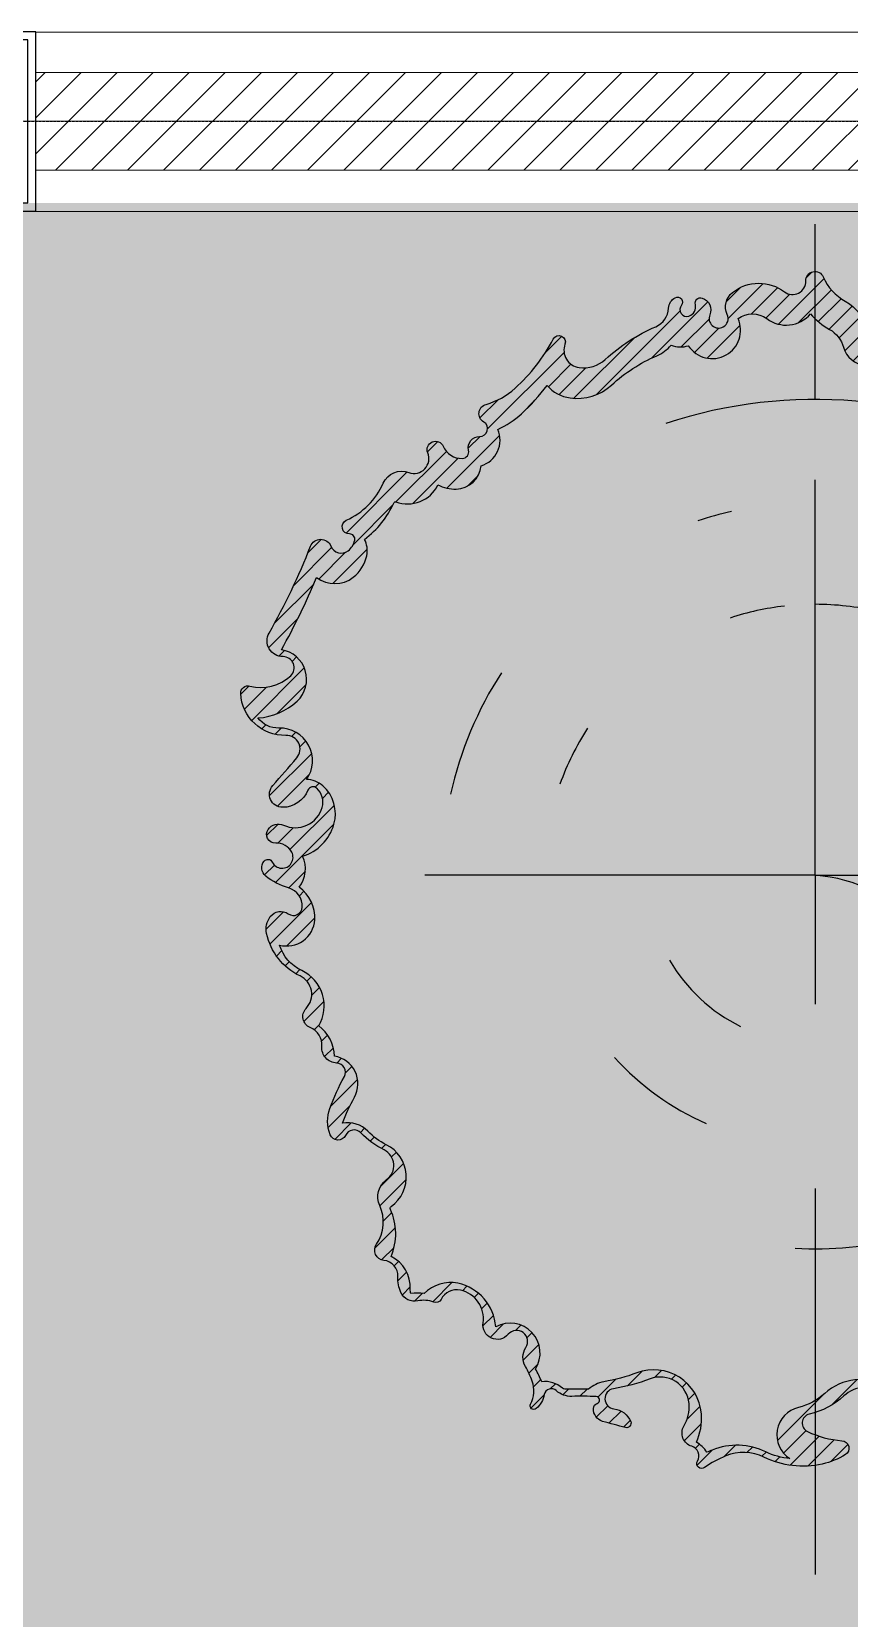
# Model space of a CAD drawing. Header units: millimetres. Extents: x 0 to 71617, y -15450 to 30894.
# Drawn here: x 68612 to 69614, y 27310 to 29257 of the extents above; entities that cross this region are included whole.
import ezdxf

# ---------------------------------------------------------------- set-up
doc = ezdxf.new("R2010")
doc.units = ezdxf.units.MM
doc.linetypes.add('HIDDEN', pattern=[0.375, 0.25, -0.125])
doc.layers.add('COL', color=5, linetype='Continuous')
doc.layers.add('dwgmodels.com', color=250, linetype='Continuous')
for name, color, linetype, lineweight in [('Hatch', 8, 'Continuous', 5), ('LINE-DETAIL-SAKURA', 2, 'Continuous', 30), ('tree', 251, 'Continuous', 0), ('Wall Brick', 5, 'Continuous', 15)]:
    doc.layers.add(name, color=color, linetype=linetype, lineweight=lineweight)

# ---------------------------------------------------------------- blocks, each defined once
blk = doc.blocks.new('2D WALL G.F')
at = {"layer": 'Hatch', "color": 3, "linetype": 'HIDDEN', "elevation": 7.927912536312375}
blk.add_lwpolyline([(49999.99882652983, -10500), (39999.99882652995, -10500), (39999.99882652995, 5500), (49999.99882652983, 5500)], close=True, dxfattribs=at)
blk = doc.blocks.new('trees top 012')
at = {"layer": 'dwgmodels.com'}
h = blk.add_hatch(dxfattribs=at)
h.set_pattern_fill('ANSI31', color=0, scale=0.02, style=0)
h.set_pattern_definition([(45, (-86.29327647490095, -58.07616994907147), (-0.04490128060534576, 0.04490128060534577), [])])
edge = h.paths.add_edge_path(flags=16)
edge.add_arc((-0.2058768048203348, 2.711881212163014), 0.279387601484564, 180.0598536558406, 239.5319078020225)
edge.add_arc((-0.2180901789200931, 2.691120588253305), 0.2553008829031422, 239.5319078020154, 312.5762618412466)
edge.add_arc((0.1469049574740211, 2.293861150253626), 0.2841771154166837, 103.35943208129589, 132.5762618412467, ccw=False)
edge.add_arc((0.04985340899266077, 2.702524196907795), 0.1358520368612248, 283.3594320812985, 417.7624293085739)
edge.add_arc((0.09093495430241205, 2.479027824378754), 0.3398583124529136, 64.15659649912828, 84.70114526881599, ccw=False)
edge.add_arc((0.3781793466533827, 3.072074467052758), 0.3190905940064416, 244.1565965005169, 291.8869369452579)
edge.add_arc((0.2776831302271034, 3.322231447342823), 0.5886791774142698, 291.8869369452748, 294.6288763587881)
edge.add_arc((0.64198526099986, 2.860770989410454), 0.139935192316655, 211.763717597178, 240.9926625228912)
edge.add_arc((0.8257613808942494, 2.623030973050248), 0.2768160805126054, 155.3714477407938, 184.5784564515696)
edge.add_arc((0.7800052023602007, 2.619366833780887), 0.2309134249181306, 184.5784564519811, 290.5756712230556)
edge.add_arc((1.162734300776364, 1.59981829612844), 0.8581048409542483, 99.51854225026102, 110.575671223053, ccw=False)
edge.add_arc((0.9975961897872452, 2.584686658708769), 0.1405123466170019, 279.518542250269, 313.3855787780923)
edge.add_arc((1.162132499660515, 4.178493885973459), 1.697287667444727, 267.7032928194046, 271.5897462892484)
edge.add_arc((1.209659175883175, 2.466032501196004), 0.0158331045111487, 47.785043254450215, 91.58974628918719, ccw=False)
edge.add_arc((1.305279884821317, 2.571432145518777), 0.1264778402583939, 227.7850432544419, 277.0543552803325)
edge.add_arc((1.788696145847112, 2.63755227126461), 0.50560950993256, 202.2735341231111, 210.0032857384223)
edge.add_arc((1.473209011246226, 2.307713780334232), 0.1445839276639009, 147.8171942949798, 298.6973372449986)
edge.add_arc((1.773720554727149, 2.197358227247541), 0.2316709463641202, 184.0764526603539, 257.9463790683362)
edge.add_arc((1.762127408708764, 2.143066652568962), 0.1761553979503435, 257.9463790684885, 315.7055166110757)
edge.add_arc((1.921205499787533, 2.240155428621463), 0.2225652950165475, 261.4750468844877, 278.2838317346481)
edge.add_arc((1.88155474842597, 2.002550681818214), 0.07378884374355843, -2.743225691089492, 13.608568481029579, ccw=False)
edge.add_arc((2.121626907087546, 1.991047639179868), 0.1665587407135545, 177.256774325643, 243.8669613674349)
edge.add_arc((2.307138080341517, 1.730830717831431), 0.2815429493109561, 156.8501865564639, 204.6365274785288)
edge.add_arc((2.041202056408878, 1.608870561171571), 0.01102541643899687, -54.25140936857753, 24.636527479163988, ccw=False)
edge.add_arc((2.150034963985178, 1.457684272820629), 0.1752590315346481, 125.7485906314592, 243.2875582122439)
edge.add_arc((1.922108884032212, 1.004748757362108), 0.3317921286912233, 44.24882534270989, 63.28755821224371, ccw=False)
edge.add_arc((2.258087373182263, 1.332031086519599), 0.1372444030952734, 224.2488253427027, 280.4316380522941)
edge.add_arc((1.335288394294253, 1.560844048326786), 1.015076627564102, 331.2131641027734, 338.9989110777855, ccw=False)
edge.add_arc((2.343451127126713, 1.006903496371507), 0.1352460362884076, 151.2131641027725, 260.7170542265009)
edge.add_arc((2.504971435495193, 0.8762783673364396), 0.1833590022498504, 180.8905046847824, 234.0813886745693)
edge.add_arc((2.560954880916938, 0.6313352383945485), 0.1898699299109732, 149.4708006119004, 244.6255703287335)
edge.add_arc((2.392797615636582, 0.2767885836457893), 0.2025331743837131, 17.194344734127412, 64.62557032860451, ccw=False)
edge.add_arc((2.550524843615506, 0.2074948826897014), 0.134022531661617, 74.52738082771126, 176.8451424205098)
edge.add_arc((2.598949928733717, 0.2048257710347059), 0.1825211195352094, 176.8451424202145, 233.9154064297628)
edge.add_arc((2.605343510860834, -0.03069930879448179), 0.143943359622319, 142.3021665266092, 205.3471006369713)
edge.add_arc((2.542219440573433, -0.3092146301430319), 0.2269944880989463, 107.1571733420803, 164.0367833431973)
edge.add_arc((2.499215164630769, -0.2969132253256817), 0.1822653889594306, 164.0367833431792, 228.0440454232191)
edge.add_arc((2.456299825690834, -0.3446492840807878), 0.1180745981728981, 228.0440454232169, 269.99998930149)
edge.add_arc((2.584986161992873, -0.5536798856404701), 0.1575854478603129, 144.7471860984789, 271.6166010793826)
edge.add_arc((2.592858768856573, -0.8326277659990495), 0.1214735027135328, 36.44608196056089, 91.61660107947802, ccw=False)
edge.add_arc((2.707686594774103, -1.061714602956066), 0.3017357712817214, 93.25120260619296, 133.065255870094)
edge.add_arc((2.600318454377913, -0.9468389573061842), 0.1444960449540117, 133.0652558698139, 260.831103029643)
edge.add_arc((5.446420887727939, -2.697724283881534), 3.289120303451513, 150.7280061886465, 157.4906213822153)
edge.add_arc((2.319944291098778, -1.554200471874218), 0.1452944651897671, 52.75699716324416, 128.0527054152432)
edge.add_arc((2.340956472547489, -1.581043903558729), 0.1793837830743345, 128.0527054165332, 168.0332025730032)
edge.add_arc((2.279119370259252, -1.56793747034903), 0.1161729785320155, 168.0332025729985, 208.2311179012263)
edge.add_arc((2.443991530216366, -1.984674023671424), 0.4497742738838242, 126.450887941018, 155.8328140907342)
edge.add_arc((2.027683247568007, -1.797864171160555), 0.006526621575256952, 249.5380395704639, 335.8328140908162, ccw=False)
edge.add_arc((1.968382709836845, -1.956792246878628), 0.1631044104520708, 69.538039570426, 154.0317330426448)
edge.add_arc((1.738057010250245, -2.054854434245556), 0.1890177717863929, 63.72010999997379, 91.21857285710678)
edge.add_arc((1.736668920834404, -1.989598038004694), 0.1237466139709269, 91.21857285745399, 174.5116145428063)
edge.add_arc((1.650905226589899, -2.10102387325896), 0.128815038485691, 106.8854978033944, 204.0962191714085)
edge.add_arc((1.713436923246647, -2.552213382701503), 0.4374064576985298, 114.3176646790103, 132.3149684273258)
edge.add_arc((2.067152028676659, -2.940737252084347), 0.9628255027374214, 132.314968427068, 143.3952420308032)
edge.add_arc((1.159543418808667, -2.480733281723396), 0.1765307081922969, 40.27552343464786, 81.97667575987727)
edge.add_arc((1.149861857463307, -2.549418278834054), 0.245894686294586, 81.97667576007058, 132.5264690475869)
edge.add_arc((0.4541444462563504, -1.7908797759004), 0.7833785411282072, 293.3952922779356, 312.52646904758905, ccw=False)
edge.add_arc((0.8422197315593536, -2.687871048126759), 0.1939626324203485, 113.3952922779389, 138.9767829661054)
edge.add_arc((0.6511601768108193, -2.676963581229614), 0.1246996079574289, 68.98162612421399, 107.7203985244973)
edge.add_arc((0.655079772945399, -2.689230219390815), 0.137577249264597, 107.7203985228672, 107.8206864210872)
edge.add_arc((0.4979741321075863, -2.633207369950242), 0.1372711632367375, 33.09464348892188, 119.2593203864716)
edge.add_arc((0.4979741321057531, -2.633207369949773), 0.1372711632354245, 119.2593203858998, 203.9003824390446)
edge.add_arc((0.3032524455095853, -2.598024044400354), 0.1141750801748346, 232.89839691761068, 307.3205556899733, ccw=False)
edge.add_arc((0.1408550792645258, -2.812739365999612), 0.155037798218452, 52.89839691917128, 139.5517274521154)
edge.add_arc((-0.2365113940185353, -2.934359503133017), 0.3415465635239899, 40.58518972247466, 60.58917719883289)
edge.add_arc((0.001557697612696529, -2.51204147470925), 0.1432517548743489, 195.8235223199354, 240.5891771989618, ccw=False)
edge.add_arc((-0.2548510373108712, -2.584711541949275), 0.1232559898869926, 15.82352231994, 150.9232919804893)
edge.add_arc((-0.2220383361163982, -2.602957389631776), 0.1608004211295863, 150.9232919804905, 166.4808112023746)
edge.add_arc((-0.410011400971797, -2.768023685392485), 0.2051099880606141, 81.12954372009061, 81.16487630246398)
edge.add_arc((-0.4216933618538263, -2.843179749286513), 0.2811685322886783, 81.1648750217046, 121.4689138177093)
edge.add_arc((-0.5871326912715631, -2.572878223072394), 0.0357432642602598, 267.63168780203716, 301.46891381772053, ccw=False)
edge.add_arc((-0.5849573773146659, -2.520281560519358), 0.08838489134880022, 201.9189178969903, 267.6316878020437, ccw=False)
edge.add_arc((-0.9785045273565487, -2.678637460504731), 0.3358272611954989, 21.91891789699039, 45.66459959050102)
edge.add_arc((-0.4859810988321556, -2.1745534138566), 0.3689280535986376, 218.6932037114517, 225.6645995904974, ccw=False)
edge.add_arc((-0.7189754195697589, -2.361171691667508), 0.07041049111849508, 178.3211556266668, 218.693203711472, ccw=False)
edge.add_arc((-1.020221268055778, -2.35234225098533), 0.2309647239421034, 358.3211556266501, 388.9812455686503)
edge.add_arc((-0.9080774836613585, -2.290227913904715), 0.1027679250379719, 28.98124556870578, 206.0652531262733)
edge.add_arc((-1.000680306212914, -2.335523952573645), 0.0003194838130303426, -23.398751291832014, 26.065253124650326, ccw=False)
edge.add_arc((-0.6918717884560834, -2.469149340828331), 0.3361600029694264, 156.6012487082525, 158.0683699902338)
edge.add_arc((-1.089592870128968, -2.531784283518725), 0.2068638140393481, 65.46837611148378, 73.33335395621567)
edge.add_arc((-1.406341443756816, -2.268232078983118), 0.3817182679559003, 350.1380380508285, 358.9421418759105)
edge.add_arc((-1.142339154016597, -2.273106935523835), 0.1176709744375403, 358.9421418785198, 476.8377356327164)
edge.add_arc((-1.334049290518507, -2.242070699049464), 0.1570863899039913, 28.08787956469945, 53.75683194282725)
edge.add_arc((-1.373875964977827, -2.053349709479747), 0.1464798881531024, 334.9467446084162, 454.622028762366)
edge.add_arc((-1.389597281101558, -1.858887423665394), 0.04861685806478162, 209.731309232156, 274.6220287620229, ccw=False)
edge.add_arc((-1.587764128049841, -1.972063361394255), 0.1795911437893032, 29.73130923214807, 138.3339790924696)
edge.add_arc((-1.343165964905694, -1.69495305794608), 0.41028500773806, 187.1288854818698, 202.6075265398856, ccw=False)
edge.add_arc((-2.028268992694422, -1.78063792409462), 0.280155471211556, 7.128885481801722, 109.3524136150513)
edge.add_arc((-1.86249499092645, -1.330662331528224), 0.3183480580502603, 173.6844252864824, 215.6734529778359, ccw=False)
edge.add_arc((-2.487798626978488, -1.261456114198779), 0.3107736613148792, 353.6844252863008, 408.8726551792375)
edge.add_arc((-1.855189673004602, -0.5369811255640258), 0.6510257449051812, 190.6952039775792, 228.8726551792382, ccw=False)
edge.add_arc((-1.840503910730561, -0.5342074951360942), 0.6659711334688929, 174.9392898635177, 190.6952039775788, ccw=False)
edge.add_arc((-2.480706951923153, -0.3441125629414259), 0.1333770761293948, 259.9950663552954, 318.1396433496167)
edge.add_arc((-2.594832545498434, -0.2418559707698336), 0.2866123910912463, 318.1396433486827, 391.2799860807874)
edge.add_arc((-2.031421617366036, 0.100433742011397), 0.3726251392533679, 196.2646195946534, 211.2799860807936, ccw=False)
edge.add_arc((-2.523305078435698, -0.04307339440845936), 0.13976498309219, 16.26461959464423, 72.48315100851788)
edge.add_arc((-2.786772842543343, 0.07601299705944342), 0.3058647850825804, 2.660482496529282, 49.67890996306526)
edge.add_arc((-2.744997061452011, 0.5390741109223782), 0.2778770746688241, 304.1875866234559, 335.5356414510259)
edge.add_arc((-2.766151615868864, 0.5486989088407839), 0.3011182430462049, 335.5356414522544, 376.7931037364787)
edge.add_arc((-2.585636140978082, 0.6031760369813597), 0.1125616357223339, 16.79310373647503, 51.19979596412706)
edge.add_arc((-2.901522559975263, 0.8750392157239162), 0.42804974159704, 334.5208031495454, 367.8575071693809)
edge.add_arc((-2.235398149621531, 0.9669681310341218), 0.2443881035152209, 129.502509025616, 187.8575071693307, ccw=False)
edge.add_arc((-2.499980579701784, 1.287903649157947), 0.1715487535924176, 309.5025090256184, 389.0450447829127)
edge.add_arc((-2.342870045578678, 1.564633794418654), 0.1935753044165572, 267.887344464658, 393.5167648434791)
edge.add_arc((-2.138166582438302, 1.70021021451501), 0.05195366232220914, 74.38023285273567, 213.5167648435331, ccw=False)
edge.add_arc((-1.988748920999612, 2.234652205799286), 0.5029822615444139, 254.3802328527354, 315.971111561821)
edge.add_arc((-2.204392407059942, 2.443106923088799), 0.8029080561011651, 315.9711115618211, 330.2993083923709)
edge.add_arc((-1.61895758266698, 2.109171428918003), 0.1289296826505686, 330.2993083923719, 425.9400568645205)
edge.add_arc((-1.468195516073479, 1.410071904866662), 0.822709220769575, 84.18720607947313, 96.8551587706429, ccw=False)
edge.add_arc((-1.370078379962678, 2.373876463092905), 0.1460767199088973, 264.1872060795134, 409.1501317922356)
edge.add_arc((-0.8590430823734181, 2.186611431547895), 0.5111686022266765, 111.14565083473201, 144.3726614842924, ccw=False)
edge.add_arc((-3.959545658493965, 10.20272927544393), 8.083670634882912, 291.1456508347929, 293.7385587848049)
edge.add_arc((-0.4637985594520302, 2.822739615076799), 0.2423580601086877, 184.6711501499032, 194.7006133648731)
edge.add_arc((-0.5914584622720014, 2.789247205833519), 0.1103777878520969, 194.7006133657707, 279.8302069325952)
edge.add_arc((-0.6192700430516567, 2.949754518583042), 0.2732767794743083, 279.830206934785, 299.3646761224172)
edge = h.paths.add_edge_path()
edge.add_line((-0.4095992988482919, 2.75816294569389), (-0.4221565989683711, 2.689467786075419))
edge.add_arc((-0.2371453295370998, 2.655648197493797), 0.1880769374176447, 169.640850334358, 239.5319078020178)
edge.add_arc((-0.2493587036368723, 2.634887573584123), 0.1639902188362373, 239.5319078020168, 312.5762618412423)
edge.add_arc((0.1156364327572277, 2.237628135584423), 0.3754877794836063, 103.3594320812922, 132.5762618412448, ccw=False)
edge.add_arc((0.01858488427589577, 2.646291182238592), 0.04454137279429747, 283.3594320812996, 424.6120786452056)
edge.add_arc((-0.1663433924529443, 2.256621149339026), 0.475866310716804, 64.61207864521455, 85.47822861930209)
edge.add_arc((-0.125957896143845, 2.767286627283873), 0.03639360248817201, 121.95044930511631, 265.47822861930797, ccw=False)
edge.add_arc((0.04347851011405623, 2.495609160104834), 0.356576896771939, 102.53402107249741, 121.9504493051252, ccw=False)
edge.add_arc((0.05966642959371882, 2.42279480970732), 0.4311689765183323, 64.1565965005185, 102.5340210724977, ccw=False)
edge.add_arc((0.3469108219366035, 3.015841452383562), 0.2277799299395137, 244.156596500518, 291.8869369452569)
edge.add_arc((0.2464146055104948, 3.265998432673634), 0.4973685133472829, 291.8869369452589, 305.4301393941329)
edge.add_arc((0.5484883011936432, 2.841412628280914), 0.02370885414768668, -30.649675680397195, 125.4301393941451, ccw=False)
edge.add_arc((0.6107167362900014, 2.804537974734643), 0.04862452824730601, 149.3503243196121, 252.8291000816102)
edge.add_arc((0.5766181017291814, 2.694184705679817), 0.06687681750243443, -30.313920556265998, 72.82910008161701, ccw=False)
edge.add_arc((0.7944928561778255, 2.56679795838307), 0.1855054164461967, 149.6860794437263, 184.5784564519815)
edge.add_arc((0.7487366776434214, 2.563133819111684), 0.1396027608512055, 184.5784564519809, 290.5756712230551)
edge.add_arc((1.131465776059599, 1.543585281459244), 0.949415505021175, 99.51854225026221, 110.57567122305429, ccw=False)
edge.add_arc((0.9663276650704802, 2.528453644039573), 0.04920168255007541, 279.5185422502612, 443.4081160271757)
edge.add_arc((0.9834466598307472, 2.676592577632924), 0.09992310957979525, 202.4947090795199, 263.4081160271727, ccw=False)
edge.add_arc((0.9109632448785447, 2.646576805627042), 0.0214706270681389, 76.02460532724172, 202.4947090795302, ccw=False)
edge.add_arc((0.253804788735124, 0.006027889869017145), 2.742565225385453, 73.6279336885678, 76.02460532724172, ccw=False)
edge.add_arc((1.009541130150296, 2.578429333277747), 0.061448554334582, -3.3254483172343043, 73.62793368856683, ccw=False)
edge.add_arc((1.043417812430746, 2.576460919092547), 0.02751473261148258, 289.929157501788, 356.67455168276535, ccw=False)
edge.add_arc((1.058535011410981, 2.534766425337622), 0.01683569596015089, 109.9291575017707, 267.3913103404923)
edge.add_arc((1.130863974945612, 4.12226087130432), 1.605977003377812, 267.3913103404668, 271.5897462891849)
edge.add_arc((1.178390651166396, 2.409799486526794), 0.1071437685780828, 47.785043254451125, 91.58974628918702, ccw=False)
edge.add_arc((1.274011360104538, 2.515199130849588), 0.03516717619147879, 227.7850432544411, 349.0544585008753)
edge.add_arc((1.425369208119804, 2.485927416321019), 0.1189951779266965, 130.9945213199434, 169.0544585008762, ccw=False)
edge.add_arc((1.358955958844973, 2.562341876152907), 0.01775344072982867, -27.680480081324788, 130.9945213199265, ccw=False)
edge.add_arc((1.497470144666337, 2.489680489316306), 0.1386622132526665, 152.3195199186636, 199.4182906433005)
edge.add_arc((1.757427621131427, 2.581319256593162), 0.4142988458654584, 199.4182906432997, 210.2064867169585)
edge.add_arc((1.323010036534114, 2.328416337927187), 0.08837254189908456, -32.89864613797391, 30.206486716955908, ccw=False)
edge.add_arc((1.44194048652848, 2.251480765666059), 0.05327326359832443, 147.1013538620257, 319.7268618513275)
edge.add_arc((1.535319266878645, 2.172365035569072), 0.0691150339160359, -8.576724901348086, 139.7268618513338, ccw=False)
edge.add_arc((1.742452030009872, 2.141125212578928), 0.1403602822976723, 171.4232750986567, 257.9463790684877)
edge.add_arc((1.730858883991985, 2.086833637899751), 0.08484473388340627, 257.9463790684905, 333.2197055588271)
edge.add_arc((1.83136990346199, 2.03610525006647), 0.02774227410180782, 68.38588885796361, 153.2197055588202, ccw=False)
edge.add_arc((1.889936975069944, 2.183922413952239), 0.1312546309497113, 248.3858888579595, 282.4938414888321)
edge.add_arc((1.93411728015802, 1.98453651719003), 0.07296739329190909, 24.508395937751516, 102.49384148883479, ccw=False)
edge.add_arc((1.850286223711251, 1.946317667127346), 0.1650995078073935, -2.743225674360815, 24.508395937748617, ccw=False)
edge.add_arc((2.090358382370766, 1.934814624510658), 0.0752480766466226, 177.2567743256398, 263.9959144074606)
edge.add_arc((2.0772371863318, 1.81006035738703), 0.05019431232555776, -34.2930779296982, 83.9959144074586, ccw=False)
edge.add_arc((2.275869555624695, 1.674597703165766), 0.1902322852454681, 145.706922070294, 204.6365274791867)
edge.add_arc((2.009933531692099, 1.552637546502361), 0.1023360805059251, -54.25140936854291, 24.636527479188715, ccw=False)
edge.add_arc((2.118766439268398, 1.401451258151425), 0.08394836746771625, 125.7485906314597, 243.2875582122434)
edge.add_arc((1.890840359315419, 0.9485157426929121), 0.4231027927581506, 44.24882534270802, 63.28755821224172, ccw=False)
edge.add_arc((2.226818848465484, 1.27579807185041), 0.04593373902835982, 224.2488253427011, 334.4784177021)
edge.add_arc((2.30458291348441, 1.238670552542104), 0.0402387768816298, 21.424339417373574, 154.4784177021075, ccw=False)
edge.add_arc((2.174457755750424, 1.187611283031579), 0.1800229164620665, -20.010825995581683, 21.424339417383578, ccw=False)
edge.add_arc((1.304019869577445, 1.504611033657611), 1.106387291631064, 331.2131641027727, 339.9891740044181, ccw=False)
edge.add_arc((2.312182602409933, 0.9506704817023035), 0.04393537222148297, 151.2131641027746, 268.1734940117352)
edge.add_arc((2.308432104176376, 0.833060726412981), 0.07373416834111711, -4.502852531161693, 88.17349401173823, ccw=False)
edge.add_arc((2.473702910779508, 0.8200453526651472), 0.09204833818187767, 175.4971474688424, 247.6978328154606)
edge.add_arc((2.417206301283983, 0.6823072247183788), 0.05682630295881999, -43.62448422799139, 67.69783281546239, ccw=False)
edge.add_arc((2.529686356200344, 0.5751022237247199), 0.09855926584355407, 136.3755157720101, 244.6255703286034)
edge.add_arc((2.361529090919802, 0.2205555689765788), 0.2938438384506492, 11.921808418520527, 64.62557032860411, ccw=False)
edge.add_arc((2.549260514851625, 0.2601914202109867), 0.1019738610322239, -36.46409592587361, 11.921808418520015, ccw=False)
edge.add_arc((2.580818829366592, 0.2368700856440853), 0.06273342447747701, 234.2793641152955, 323.5359040741276, ccw=False)
edge.add_arc((2.51925631889786, 0.1512618680198727), 0.04271186759385738, 54.27936411529122, 176.8451424202233)
edge.add_arc((2.567681404016952, 0.1485927563655096), 0.0912104554682979, 176.8451424202119, 254.1018150234606)
edge.add_arc((2.456742881242619, -0.2409067831037746), 0.3137799729150619, 51.18404536166821, 74.10181502346171, ccw=False)
edge.add_arc((2.62143817840473, -0.03618390940147265), 0.05103295404663376, -39.57178828228092, 51.184045361670485, ccw=False)
edge.add_arc((2.64262302736546, -0.05369197776708745), 0.02354968125419003, 205.8696943098342, 320.4282117177118, ccw=False)
edge.add_arc((2.574074986144694, -0.08693232345772373), 0.05263269555852841, 25.86969430984126, 207.5978340435002)
edge.add_arc((2.600809924100943, -0.07295692251575758), 0.08280004113305248, 207.5978340435029, 272.8575031848038)
edge.add_arc((2.607036478659381, -0.1977020021079881), 0.04210033862673768, -35.05753248237511, 92.85750318479279, ccw=False)
edge.add_arc((2.59230011640139, -0.1873614224556519), 0.06010278179829313, 245.4492353596284, 324.94246751762205, ccw=False)
edge.add_arc((2.510950915856597, -0.3654476448122992), 0.1356838240319826, 65.44923535962886, 164.0367833431779)
edge.add_arc((2.46794663991399, -0.353146239994885), 0.09095472489250243, 164.0367833431807, 228.0440454232199)
edge.add_arc((2.425031300974041, -0.4008822987499983), 0.02676393410595636, 228.0440454232242, 337.9200345873003)
edge.add_arc((2.572366893305556, -0.4606490740374056), 0.1322324312485144, 90.2618085954889, 157.9200345873018, ccw=False)
edge.add_arc((2.572051757032455, -0.3916832224036426), 0.0632658596181861, -41.83141278183223, 90.26180859549208, ccw=False)
edge.add_arc((7.526143669762902, -4.82604243770551), 6.585536162559477, 138.1685872181677, 139.7053247618444)
edge.add_arc((2.553717637275753, -0.6099129003090411), 0.06627478379402287, 139.7053247618436, 271.616601079499)
edge.add_arc((2.561590244139808, -0.8888607806682742), 0.2127841667804738, 2.8494304821292076, 91.61660107949137, ccw=False)
edge.add_arc((2.738669797442014, -0.8800470028181095), 0.03548540514436256, -104.66386662178559, 2.849430482130117, ccw=False)
edge.add_arc((2.676418070055874, -1.11794761762588), 0.2104251072142527, 75.33613337820478, 133.0652558698141)
edge.add_arc((2.569049929661134, -1.003071971975388), 0.05318538088709203, 133.0652558698159, 270.6645622695708)
edge.add_arc((2.570552858992471, -1.132642442510608), 0.07639380583397933, -29.681515582051702, 90.66456226957479, ccw=False)
edge.add_arc((5.415152363010378, -2.753957298552272), 3.197809639384457, 150.3184844179456, 158.6416380826736)
edge.add_arc((2.387667746646471, -1.570036369858769), 0.05293363988547052, 202.1996218447676, 338.6416380826708, ccw=False)
edge.add_arc((2.288675766386092, -1.610433486543386), 0.05398380112534154, 22.19962184476294, 128.052705416525)
edge.add_arc((2.309687947830682, -1.637276918227926), 0.08807311900737329, 128.0527054165339, 168.0332025730033)
edge.add_arc((2.247850845542459, -1.624170485018219), 0.02486231446507756, 168.0332025730046, 271.9314417418748)
edge.add_arc((2.249848162739752, -1.683398000017611), 0.03439886852168157, -65.50682298635422, 91.93144174187859, ccw=False)
edge.add_arc((2.412723005499984, -2.040907038340123), 0.3584636098170557, 114.4931770136462, 155.8328140908141)
edge.add_arc((1.996414722851227, -1.854097185829758), 0.09783728564218003, 249.5380395704246, 335.83281409081206, ccw=False)
edge.add_arc((1.937114185120066, -2.013025261547831), 0.07179374638513461, 69.53803957043145, 202.6990871583044)
edge.add_arc((1.833594231929851, -2.05632665813166), 0.04041762404858208, -156.64300174863092, 22.699087158307975, ccw=False)
edge.add_arc((1.706788485534616, -2.111087448915008), 0.09770710771973493, 23.3569982513669, 91.21857285745473)
edge.add_arc((1.705400396117625, -2.045831052673897), 0.03243594990399494, 91.21857285745611, 193.6046259861182)
edge.add_arc((1.621694055360166, -2.066088901778748), 0.05368682253952651, -91.2927527862746, 13.604625986119174, ccw=False)
edge.add_arc((1.619636701872054, -2.15725688793048), 0.03750437441685214, 88.70724721372181, 239.6609484168338)
edge.add_arc((1.577094245596996, -2.229945797379877), 0.0467187705188335, -74.48501031054047, 59.66094841683338, ccw=False)
edge.add_arc((1.682168398528205, -2.608446397371793), 0.3460957936312847, 105.5149896894593, 132.3149684270689)
edge.add_arc((2.035883503959894, -2.99697026675355), 0.8715148386705025, 132.3149684270685, 152.1997798347005)
edge.add_arc((1.237617082871125, -2.576088208099506), 0.0309102198993169, 160.3131266659339, 332.19977983470784, ccw=False)
edge.add_arc((1.128274894092428, -2.536966296392904), 0.08522004412559384, 340.3131266659339, 441.9766757600659)
edge.add_arc((1.118593332746514, -2.605651293503243), 0.1545840222276406, 81.97667576006877, 132.5264690475864)
edge.add_arc((0.4228759215395854, -1.847112790569611), 0.8746892051951249, 293.3952922779347, 312.52646904758853, ccw=False)
edge.add_arc((0.8109512068425602, -2.744104062795962), 0.102651968353414, 113.3952922779366, 177.5497839658235)
edge.add_arc((0.6490823045890011, -2.73717762363507), 0.05936505876478926, 296.67916655917, 357.5497839658217, ccw=False)
edge.add_arc((0.6649532959370106, -2.768762182794518), 0.02401717702252578, 141.717196680343, 296.6791665591744, ccw=False)
edge.add_arc((0.6198916520846893, -2.733196595898569), 0.03338894388741879, 321.7171966803439, 467.7203985204364)
edge.add_arc((0.6238112482199796, -2.745463234052082), 0.04626658518746811, 107.7203985204553, 194.8840585916926)
edge.add_arc((0.554128197565845, -2.763983701206044), 0.02583567033943395, -107.9493003255622, 14.884058591695009, ccw=False)
edge.add_arc((0.5648355777393448, -2.73093028212844), 0.06058011598043236, 157.0810881056111, 252.0506996744498, ccw=False)
edge.add_arc((0.4667056073889597, -2.689440384618983), 0.04596049916849586, 337.081088105614, 479.2593203858927)
edge.add_arc((0.4667056073889597, -2.689440384618983), 0.04596049916849528, 119.2593203858928, 204.8411062939943)
edge.add_arc((0.3447031938215162, -2.745919666515306), 0.08848093120103744, -51.573756013435116, 24.841106294003794, ccw=False)
edge.add_arc((0.2719839207888981, -2.654257059069558), 0.2054857442394151, 232.8983969191759, 308.42624398656227, ccw=False)
edge.add_arc((0.1095865545477466, -2.868972380668829), 0.06372713415153934, 52.89839691917071, 181.8030478815322)
edge.add_arc((0.001791363359686216, -2.872365720924499), 0.04412145416264924, -156.31902130668925, 1.8030478815337005, ccw=False)
edge.add_arc((-0.267779918734675, -2.990592517802732), 0.2502358994571973, 23.68097869331504, 60.58917719896795)
edge.add_arc((-0.02971082710408268, -2.568274489378439), 0.2345624189412832, 195.8235223199412, 240.5891771989667, ccw=False)
edge.add_arc((-0.2861195620276504, -2.640944556618479), 0.03194532582005939, 15.82352231993523, 150.92329198049)
edge.add_arc((-0.2533068608331774, -2.659190404300986), 0.06948975706266419, 150.9232919804874, 231.2862847264717)
edge.add_arc((-0.3490146750558836, -2.778594697183443), 0.08353759625054938, -38.11894519059689, 51.286284726469376, ccw=False)
edge.add_arc((-0.3227492083218237, -2.799203481821564), 0.05015201931950622, 255.5798602868025, 321.8810548094017, ccw=False)
edge.add_arc((-0.3295518033702081, -2.825659230718379), 0.0228356881404558, 143.3795350024153, 255.5798602868116, ccw=False)
edge.add_arc((-0.3833545742221531, -2.785671942120722), 0.04419953693367483, 323.3795350024337, 393.6680483205756)
edge.add_arc((-0.4412799302177177, -2.824256699348595), 0.113799323984695, 33.66804832058026, 81.16487502170344)
edge.add_arc((-0.4529618865706055, -2.899412763955709), 0.1898578682217434, 81.16487502170543, 121.46891381771)
edge.add_arc((-0.6184012159883423, -2.62911123774159), 0.1270539283271941, 267.63168780204387, 301.46891381771144, ccw=False)
edge.add_arc((-0.6162259020314451, -2.576514575188561), 0.1796955554157282, 201.9189178969919, 267.631687802045, ccw=False)
edge.add_arc((-1.009773052073314, -2.734870475173942), 0.2445165971285606, 21.91891789699203, 45.66459959050337)
edge.add_arc((-0.5172496235489348, -2.230786428525761), 0.4602387176655984, 218.6932037114566, 225.6645995905025, ccw=False)
edge.add_arc((-0.7502439442865381, -2.417404706336725), 0.1617211551854204, 178.3211556266545, 218.6932037114588, ccw=False)
edge.add_arc((-1.051489792772557, -2.408575265654548), 0.1396540598751797, 358.3211556266534, 388.9812455686542)
edge.add_arc((-0.9393460083781804, -2.346460928573833), 0.01145726097103534, 28.98124556865884, 206.0652531263269)
edge.add_arc((-1.031948830929707, -2.391756967242841), 0.09163014787997685, -23.39875129177011, 26.06525312631271, ccw=False)
edge.add_arc((-0.7231403131729195, -2.525382355497655), 0.2448493389024936, 156.6012487082293, 182.6621874072078)
edge.add_arc((-0.9911878761466255, -2.537845870631841), 0.0234878281572404, -158.8482603216603, 2.6621874072025093, ccw=False)
edge.add_arc((-1.120861394864079, -2.588017298181086), 0.1155531499711221, 21.15173967834738, 88.48142543006865)
edge.add_arc((-1.116570655173504, -2.426165709090533), 0.04635530360134822, 162.4225507144965, 268.4814254300712, ccw=False)
edge.add_arc((-1.437609968475272, -2.324465093669701), 0.2904076038903285, 342.4225507144965, 358.9421418785231)
edge.add_arc((-1.173607678733376, -2.329339950193045), 0.02636031037061218, 358.9421418785174, 487.9684294269039)
edge.add_arc((-1.23478667124553, -2.250945411760974), 0.07308099282268925, 199.9413933072789, 307.9684294269166, ccw=False)
edge.add_arc((-1.365317815240815, -2.298303713712279), 0.06577572583517899, 19.94139330727475, 106.0683649521709)
edge.add_arc((-1.393556822596921, -2.200264244334107), 0.03624965871402785, 97.28203184868022, 286.0683649521699, ccw=False)
edge.add_arc((-1.40514448969563, -2.109582724147465), 0.05516922408461247, 277.2820318486757, 454.6220287620123)
edge.add_arc((-1.420865805818337, -1.915120438334604), 0.1399275221317067, 209.7313092321468, 274.62202876201786, ccw=False)
edge.add_arc((-1.61903265276662, -2.028296376063459), 0.08828047972236289, 29.73130923215043, 155.4316058748803)
edge.add_arc((-1.75688859589485, -1.965272959353932), 0.06329858251748897, 209.2388562854803, 335.4316058748759, ccw=False)
edge.add_arc((-1.374434489622345, -1.751186072615738), 0.5015956718050569, 187.1288854818041, 209.2388562854802, ccw=False)
edge.add_arc((-2.059537517411187, -1.83687093876383), 0.1888448071446161, 7.128885481804152, 110.9246285127252)
edge.add_arc((-2.156000697567166, -1.584584294735727), 0.08125461136784387, 217.0110156099378, 290.9246285127229, ccw=False)
edge.add_arc((-1.893763515642974, -1.386895346198465), 0.4096587221175618, 173.6844252863017, 217.0110156099407, ccw=False)
edge.add_arc((-2.519067151695268, -1.317689128867983), 0.2194629972479456, 353.6844252863007, 408.8726551792381)
edge.add_arc((-1.886458197721367, -0.5932141402332363), 0.74233640897212, 190.6952039775781, 228.8726551792368, ccw=False)
edge.add_arc((-1.87177243544734, -0.5904405098053047), 0.757281797535821, 171.5891968716923, 190.695203977578, ccw=False)
edge.add_arc((-2.562260307315995, -0.488345097648569), 0.05928683023221802, 60.25541778397201, 171.5891968716898, ccw=False)
edge.add_arc((-2.511975476637602, -0.4003455776098193), 0.04206641206127344, 240.2554177839868, 318.1396433486915)
edge.add_arc((-2.626101070215228, -0.2980889854390441), 0.1953017270243322, 318.1396433486843, 391.2799860807884)
edge.add_arc((-2.062690142082801, 0.04420072734216518), 0.4639358033202969, 196.2646195946485, 211.2799860807879, ccw=False)
edge.add_arc((-2.554573603152463, -0.09930640907766985), 0.04845431902525729, 16.26461959464985, 119.7477512741376)
edge.add_arc((-2.589291971171278, -0.0385563293657043), 0.02151665540629174, 165.6932215121269, 299.74775127414796, ccw=False)
edge.add_arc((-2.818041367260278, 0.01977998239052425), 0.2145541210155376, 345.6932215121325, 417.9437744329585)
edge.add_arc((-2.670207978181551, 0.2558470575409757), 0.06398200751466056, 115.04322307261, 237.9437744329557, ccw=False)
edge.add_arc((-2.776265586172784, 0.4828410962484497), 0.1865664106035795, 295.0432230726027, 335.5356414522547)
edge.add_arc((-2.797420140585643, 0.4924658941715805), 0.2098075789792833, 335.5356414522557, 376.7931037364782)
edge.add_arc((-2.616904665694861, 0.5469430223121492), 0.02125097165541084, 16.79310373647245, 180.8215969379171)
edge.add_arc((-2.664700110035156, 0.5462576091319207), 0.0265493870348066, -111.5267688717131, 0.821596937892707, ccw=False)
edge.add_arc((-2.659683220106942, 0.5589762970342562), 0.04022177550606346, 136.4272093114497, 248.4732311282944, ccw=False)
edge.add_arc((-2.932791084691985, 0.8188062010550894), 0.336739077530004, 316.4272093114571, 367.8575071693315)
edge.add_arc((-2.26666667433831, 0.9107351163649184), 0.3356987675821438, 129.5025090256152, 187.8575071693314, ccw=False)
edge.add_arc((-2.531249104418549, 1.231670634488744), 0.08023808952548768, 309.5025090256166, 389.5600828173489)
edge.add_arc((-2.382776455012973, 1.315878072444441), 0.09045174681098853, 87.43104253662852, 209.5600828173513, ccw=False)
edge.add_arc((-2.374138570295599, 1.508400779749188), 0.1022646403498923, 267.4310425366238, 393.5167648435221)
edge.add_arc((-2.169435107155081, 1.643977199845807), 0.1432643263891445, 74.3802328527322, 213.5167648435244, ccw=False)
edge.add_arc((-2.020017445716391, 2.178419191130068), 0.411671597477467, 254.380232852736, 315.9711115618219)
edge.add_arc((-2.235660931776735, 2.386873908419588), 0.7115973920342411, 315.9711115618221, 330.2993083923719)
edge.add_arc((-1.650226107383759, 2.052938414248807), 0.0376190185836399, 330.2993083923639, 476.9568998366631)
edge.add_arc((-1.716963726785579, 2.184162302803124), 0.1096006090844698, 210.3983468234216, 296.9568998366538, ccw=False)
edge.add_arc((-1.754249255131285, 2.162288459349178), 0.06637242786589265, 107.49239593646601, 210.3983468234199, ccw=False)
edge.add_arc((-1.499464040789761, 1.353838890197473), 0.9140198848364389, 84.18720607950718, 107.4923959364661, ccw=False)
edge.add_arc((-1.401346904679443, 2.317643448423702), 0.05476605584196987, 264.1872060795109, 422.4144482785877)
edge.add_arc((-1.347764467308778, 2.420200178774643), 0.06094462013416759, 147.6434735520233, 242.4144482785954, ccw=False)
edge.add_arc((-0.8903116070897426, 2.130378416879047), 0.6024792662934384, 111.14565083479391, 147.6434735520234, ccw=False)
edge.add_arc((-3.990814183210802, 10.14649626077471), 7.992359970815992, 291.1456508347933, 294.4693724944312)
edge.add_arc((-0.665849125540376, 2.840178912443577), 0.03494753726252928, -23.334501628931207, 114.4693724944282, ccw=False)
edge.add_arc((-0.4950670841694631, 2.766506600411361), 0.1510473960420875, 156.6654983710591, 194.7006133657736)
edge.add_arc((-0.6227269869887948, 2.733014191164315), 0.01906712378516105, 194.7006133657695, 279.8302069326031)
edge.add_arc((-0.6505385677584314, 2.893521503917533), 0.1819661154093159, 279.8302069325777, 326.8613682639241)
edge.add_arc((-0.4573989283835544, 2.767429710154573), 0.04868960368782532, -10.971650308525682, 146.8613682639206, ccw=False)
at = {"layer": 'dwgmodels.com', "color": 0}
for points in [[(-2.415845301584341e-12, 1.511928543627903), (-2.415845301584341e-12, 3.378011662980725)], [(-2.415845301584341e-12, 1.77635683940025e-13), (-2.415845301584341e-12, 0.6220651644865711)], [(-2.330580173293129e-12, 0), (-0.4104866096166688, 0)], [(-2.415845301584341e-12, 1.70530256582424e-13), (1.885516832034455, 1.70530256582424e-13)], [(-2.330580173293129e-12, 1.70530256582424e-13), (-2.330580173293129e-12, -1.910308075976872)], [(-2.330580173293129e-12, -2.298560428436097), (-2.330580173293129e-12, -3.145296065230468)]]:
    blk.add_lwpolyline(points, dxfattribs=at)
for points in [[(-0.3325113292044364, 2.493542489710727, 0.3299651355184273), (-0.1384076871397326, 2.514128872811845, -0.1281775939098525), (0.02887657278782285, 2.602955111374079, 0.7083843973873902), (0.03768176133954171, 2.686531003023696, 0.09129816118004526), (-0.1288270913728127, 2.731006301750533, -0.7233991395540936), (-0.1452168685089248, 2.798166819729964, -0.08492342710637737), (-0.03390555147635155, 2.843687872931802, -0.1690360196084503), (0.2476185901381029, 2.810842064121736, 0.211327097149363), (0.4318217660402581, 2.804479610854223, 0.05916224991215841), (0.534744044314408, 2.860731147060413, -0.810360825719355), (0.5688850370117109, 2.829326151004061, 0.4849204230038655), (0.5963616652851158, 2.758080718210856, -0.4831122047358843), (0.6343510489485027, 2.660429476090535, 0.1534340373201014), (0.6095793943314618, 2.551990151021066, 0.4985664342911777), (0.7977992512212779, 2.432436479004103, -0.04828329477398157), (0.9744639889941311, 2.479929363532101, 0.868441170790637), (0.9719758429069145, 2.577330056069165, -0.2722254166349707), (0.891126213324668, 2.638362184161046, -0.6156258396833595), (0.9161485126547007, 2.667411892014876, -0.01045783401583545), (1.026861863014886, 2.637386241633287, -0.3489874341658908), (1.070886214378419, 2.574864859844745, -0.2997546878312583), (1.052796429530332, 2.550593912076259, 0.8204024652403574), (1.057768743217281, 2.517948176572723, 0.01832118220297177), (1.175418188698103, 2.516902015030972, -0.1934961144676176), (1.250382043861663, 2.489153292502998, 0.5847591962646053), (1.308538778549604, 2.508521731894824, -0.1676114697781327), (1.347309935008155, 2.575741681619398, -0.8292950750777641), (1.374677552723909, 2.554094686106986, 0.2084499535330797), (1.366695513237488, 2.443580541824183, 0.04710718411475563), (1.399383164448267, 2.372878136072494, -0.2825244485128414), (1.397210512420401, 2.280416384386022, 0.9376307632578001), (1.482586467239997, 2.217043215427758, -0.7556329660973914), (1.60366139046485, 2.162057656807114, 0.3965494853246309), (1.713141011848876, 2.003859510158229, 0.3407848336536441), (1.806603242527586, 2.048605101205588, -0.3880441994095615), (1.841588868122727, 2.061896848186841, 0.1499325882857888), (1.918331902899666, 2.055775989034139, -0.3540471047537738), (2.000510347309415, 2.014805331472154, -0.1194712312712845), (2.015196536094805, 1.938415999720881, 0.3976407597519516), (2.082487480251274, 1.859979325761735, -0.5674385684825223), (2.118706039125044, 1.781779564649774, 0.2629496101355514), (2.10295401353639, 1.595297402699622, -0.3584847841467531), (2.069721309537073, 1.469582775455329, 0.5631202386026004), (2.081030558126059, 1.326462381143521, -0.08326376556005706), (2.19391576481658, 1.243746621531919, 0.5218409749254491), (2.268270513542717, 1.256007471974463, -0.6559661699571432), (2.342041220302775, 1.253368661782098, -0.1827909889749019), (2.343612325019507, 1.126007856609839, -0.03831129437142638), (2.273676880216755, 0.9718276622947641, 0.5597995497704112), (2.310782243955913, 0.9067574320650849, -0.4279620424084192), (2.381938686574784, 0.8272719506303403, 0.3258880723748023), (2.438771380620125, 0.7348826568249578, -0.5279224511375963), (2.458341560669822, 0.6431011136739571, 0.5109005424483206), (2.48745056236757, 0.4860513023205257, -0.2341049073937715), (2.649034843243072, 0.2812568356556184, -0.2143170945156758), (2.631270896521841, 0.1995864234522671, -0.4104181176439791), (2.544192944746527, 0.1859384930667076, 0.5923751048494654), (2.47660918390946, 0.1536125084935449, 0.3504726501761416), (2.542696237746185, 0.06087110195135637, -0.1003322827249365), (2.653426695602633, 0.003579103137887785, -0.4180826463495023), (2.660775757726611, -0.06869417319339988, -0.5461153059337913), (2.621433290461908, -0.06396731411840761, 1.015195734548949), (2.527430781179731, -0.111315079350824, 0.2927031043135448), (2.604937685558099, -0.15565401071715, -0.6243539897995205), (2.641498792206249, -0.2218843811779507, -0.361468125897056), (2.56732745175421, -0.2420305215913814, 0.4588259832504409), (2.380499269794512, -0.3281318553440897, 0.2867796782534807), (2.407138028598837, -0.4207855390021464, 0.5198795122588047), (2.449832371588656, -0.4109428685746721, -0.30410076202869), (2.571762669627589, -0.3284180232677798, -0.6499860418914218), (2.619191810600142, -0.4338778232770224, 0.00670538296249968), (2.503167975114906, -0.5670517451406525, 0.6488573369508346), (2.555587332968145, -0.6761613056103286, -0.407925349282294), (2.774111329203009, -0.878282972009437, -0.5068533629713488), (2.729686741996176, -0.9143765628665008, 0.2573569921642855), (2.532733309329757, -0.9642159836619797, 0.6847098450697953), (2.569666802408648, -1.056253775330653, -0.5793654269175976), (2.636923133723798, -1.170471005817838, 0.036332583271598), (2.436965942989247, -1.589314805191385, -0.6773183016027142), (2.338657914526351, -1.590036534535166, 0.4977814668289766), (2.255400902153298, -1.567924261730077, 0.1762392390418658), (2.223528840881528, -1.619015412774878, 0.4871830683989136), (2.248688795879303, -1.649018674485326, -0.8202280945005944), (2.264109413458556, -1.714701336637013, 0.182360273718887), (2.085677033686096, -1.894151827586349, -0.3953969993318105), (1.962212233015492, -1.945761378134428, 0.6566339511049146), (1.870881278094572, -2.04072984685363, -0.9942750613536658), (1.796488733737107, -2.072350588286305, 0.3050703524499973), (1.704710596820377, -2.013402438409578, 0.4790448993314256), (1.673874533695624, -2.053460655856476, -0.4925888851480455), (1.620482833495515, -2.11976205946474, 0.7739596500264234), (1.60069264308666, -2.189625093582556, -0.662801818459793), (1.589591071545584, -2.274962159516356, 0.1174729073406679), (1.449174731302804, -2.352524047034571, 0.08698223362988483), (1.264959619938082, -2.590504426777308, -0.9315908741017875), (1.208513634878472, -2.565675186964263, 0.4751747600020144), (1.140169585078723, -2.452580443034016, 0.2242128361387921), (1.014105240670659, -2.491728255699549, -0.08366993828554838), (0.7701909350113567, -2.649891394608098, 0.2874750502983726), (0.7083930885565621, -2.739715557302482, -0.2720248861736384), (0.6757368673970348, -2.790222364030889, -0.8023120627710906), (0.6461007161045416, -2.753882497791416, 0.7399826954451864), (0.6097289854617713, -2.701391851267807, 0.3997875464491026), (0.5790970187461255, -2.757347449948362, -0.5939534375234952), (0.5461662819485866, -2.788561938766783, -0.4398522740469081), (0.5090378429818259, -2.707338689385843, 0.7144670804443385), (0.4442418083413315, -2.649343686298984, 0.3918040377468927), (0.4249975430526263, -2.708748539712971, -0.3463536741010043), (0.3996946837192752, -2.815236412147421, -0.3420248325660947), (0.1480286930002706, -2.818145718193655, 0.6303714996372732), (0.04589097246261531, -2.870977486651903, -0.8252313426495812), (-0.03861488713900485, -2.890086828058777, 0.1624491847681544), (-0.1448969981132961, -2.772606754054927, -0.1978496023839215), (-0.255384768231778, -2.632233856757104, 0.6688085058241546)], [(-0.3475426479378569, 2.47107377715092, 0.3299651355184491), (-0.04536102060967551, 2.503122772626355, -0.1281775939098457), (0.08124325531696286, 2.570348353929283, 0.6644172624505449), (0.1223211019797361, 2.817433767407714, -0.08988339494359857), (0.2390836096706579, 2.784896502827408, 0.2113270971493699), (0.497128736087646, 2.775983518294446, 0.01196453852359485), (0.5230086919593333, 2.787106655652224, 0.1282313251592533), (0.5741276604532146, 2.738389601541421, 0.1281340376945349), (0.5498286306653455, 2.600934371920779, 0.4985664342911894), (0.8611583746261573, 2.403183641930561, -0.04828329477398106), (1.020832264411027, 2.446108866880877, 0.1488579318309388), (1.094114768692293, 2.482569649949369, 0.01695947802174526), (1.209219922069906, 2.481859511480593, -0.1934961144675448), (1.220297659665988, 2.477758961073725, 0.2183520894678601), (1.320812741672739, 2.445911731105582, 0.0337401985659906), (1.350839964153124, 2.384722406164371, 0.7734465605941534), (1.542635716717925, 2.180889316187674, 0.3339643462868981), (1.725341403551482, 1.970795023878651, 0.2574966364174556), (1.888212392104563, 2.020049169302872, 0.0734739475516354), (1.95327203122983, 2.019912271844547, -0.07146947612764283), (1.955259034002623, 1.999019145517074, 0.2991118400793759), (2.048264955663385, 1.841515575088835, 0.2115823708940934), (2.051223835087711, 1.613466620327607, -0.3584847841468064), (2.047643432172379, 1.599922461600897, 0.563120238602619), (2.071253753788852, 1.301129972162791, -0.08326376556005793), (2.15977697714419, 1.23626526687702, 0.2501754292614226), (2.282937151444116, 1.19705510828156, -0.03398480457623708), (2.224919155329658, 1.072031539437667, 0.5178188465796457), (2.321634579008517, 0.8734286726783012, 0.2363479845956446), (2.397406544563736, 0.7277848727147358, 0.4408168272150483), (2.479589550665253, 0.4597827003269614, -0.2099640513749925), (2.586279085186192, 0.3366601768003648, 0.478678592374322), (2.416705431792749, 0.2148707902541958, 0.2542940310484377), (2.491448808893651, 0.05732164122974126, 0.2822408369156827), (2.475257444616133, -0.0923215949281655, 0.2534085388950975), (2.323978210782101, -0.2467865655688968, 0.2867796782534532), (2.377359975617352, -0.432456520707774, 0.1851402176718876), (2.456299803643446, -0.4627238822536768, 0.6180310783013677), (2.589431847307253, -0.7112026118085382, -0.2454871675171304), (2.690574029718135, -0.7604644813159567, 0.1754905287803539), (2.501652093124989, -0.8412735455253397, 0.6234496446052465), (2.577293689183989, -1.089488763457886, 0.02951604224232719), (2.407876032559045, -1.438535047228193, 0.3408938376835021), (2.230386803444219, -1.439789204860055, 0.1762392390418545), (2.165471072177482, -1.543849604438634, 0.177217534449722), (2.176765553783383, -1.62289069767759, 0.128909865844686), (2.033637841667058, -1.800536173836853, -0.3953969993318069), (2.025401635740536, -1.803978992225417, 0.3863376450132774), (1.82174585914089, -1.88537318270884, 0.1205637935061562), (1.734037262825112, -1.865879410282787, 0.3803289884672911), (1.613489609974224, -1.977762420349549, 0.4515736321709883), (1.533314986269772, -2.153615217808493, 0.07868986934868603), (1.418972394861399, -2.228770882774192, 0.04838451820122038), (1.294226563448831, -2.366612549668652, 0.1839906090142369), (1.18418290644486, -2.305930574124517, 0.2242128361387855), (0.9836540809268826, -2.368202463390887, -0.08366993828554689), (0.7652025077363191, -2.509854616272776, 0.1120861945871927), (0.6958858505038705, -2.560560804899154, 0.1706581812996147), (0.6132050816082142, -2.558180573299616, 0.0004375885338914024), (0.612975762596534, -2.558254069547587, 0.3947407416336455), (0.4308810438725175, -2.513449740684102, 0.3870768200851709), (0.3724737993961327, -2.688822464535527, -0.3366448211384518), (0.234378577282115, -2.68908632642929, 0.3972072077078975), (0.02287255719295445, -2.71215684583801, 0.08750619537431971), (-0.06878869977187207, -2.636831096271273, -0.1978496023839287), (-0.1362656938831321, -2.551102683486846, 0.6688085058241753), (-0.3625730571346963, -2.524811579611267, 0.06798694422241575)], [(-0.5049329339947235, 0.2537046778528875, 0.1987600424543457), (-2.415845301584341e-12, 1.70530256582424e-13)]]:
    blk.add_lwpolyline(points, format="xyb", dxfattribs=at)
for radius, start, end in [(2.298560428436265, 112.1794166310963, 112.1794166310963), (1.803802612810682, 86.91817598998405, 103.521036863114), (1.309044797185099, 42.27295912980541, 66.298302377409), (0.814286981559516, 30.2636253798942, 63.69717815019676), (1.309044797185099, 327.136698291746, 340.3267598437606), (1.803802612810682, 327.136698291746, 347.4550329972646), (1.309044797185099, 256.9007138308704, 270), (1.309044797185099, 276.5277897749032, 288.3066548606728), (1.803802612810682, 282.9494634798141, 288.3066548606728), (2.298560428436265, 241.9490682262525, 288.3066548606728)]:
    blk.add_arc((-2.415845301584341e-12, 1.70530256582424e-13), radius, start, end, dxfattribs=at)
blk = doc.blocks.new('b-tree01')
at = {"color": 0}
blk.add_blockref('trees top 012', (0, 0), dxfattribs=at)
blk = doc.blocks.new('LANDSCAPE SITE')
h = blk.add_hatch()
h.set_pattern_fill('AR-SAND', color=256, scale=5, angle=180.0000000000001, style=0)
h.set_pattern_definition([(217.5000000000001, (0, 0), (8.000156479920525, -244.7066186646712), [0, -193.04, 0, -215.9, 0, -206.375]), (187.5, (0, 0), (-224.7616415690009, -358.4125502841774), [0, -104.14, 0, -173.99, 0, -66.67500000000001]), (147.5000000000001, (156.21, 1.88983318762554e-13), (-395.496185120729, -0.7185923392733595), [0, -63.5, 0, -228.6, 0, -298.45]), (137.5000000000001, (156.21, 1.88983318762554e-13), (-381.7782262361485, -111.4646616286086), [0, -31.75, 0, -149.86, 0, -171.45])])
h.paths.add_polyline_path([(48449.99995568825, 14899.99581463018), (48149.99995568837, 14899.99581463018), (48149.99995568837, 14099.99581463006), (48449.99995568825, 14099.99581463006)], flags=16)
h.paths.add_polyline_path([(48049.99995568814, 14899.99581463018), (47749.99995568837, 14899.99581463018), (47749.99995568837, 14099.99581463006), (48049.99995568814, 14099.99581463006)], flags=16)
h.paths.add_polyline_path([(47649.99995568837, 14899.99581463018), (47349.99995568849, 14899.99581463018), (47349.99995568849, 14099.99581463006), (47649.99995568837, 14099.99581463006)], flags=16)
h.paths.add_polyline_path([(47249.99995568837, 14899.99581463018), (46949.99995568837, 14899.99581463018), (46949.99995568837, 14099.99581463006), (47249.99995568837, 14099.99581463006)], flags=16)
h.paths.add_polyline_path([(46849.99995568849, 14899.99581463018), (46549.99995568849, 14899.99581463018), (46549.99995568849, 14099.99581463006), (46849.99995568849, 14099.99581463006)], flags=16)
h.paths.add_polyline_path([(46449.99995568837, 14899.99581463018), (46149.99995568849, 14899.99581463018), (46149.99995568849, 14099.99581463006), (46449.99995568837, 14099.99581463006)], flags=16)
h.paths.add_polyline_path([(46049.99995568849, 14899.99581463018), (45749.99995568849, 14899.99581463018), (45749.99995568849, 14099.99581463006), (46049.99995568849, 14099.99581463006)], flags=16)
h.paths.add_polyline_path([(45649.9999556886, 14899.99581463018), (45349.9999556886, 14899.99581463018), (45349.9999556886, 14099.99581463006), (45649.9999556886, 14099.99581463006)], flags=16)
h.paths.add_polyline_path([(45249.99995568849, 14899.99581463018), (44949.99995568849, 14899.99581463018), (44949.99995568849, 14099.99581463006), (45249.99995568849, 14099.99581463006)], flags=16)
h.paths.add_polyline_path([(44849.9999556886, 14899.99581463018), (44549.99995568872, 14899.99581463018), (44549.99995568872, 14099.99581463006), (44849.9999556886, 14099.99581463006)], flags=16)
h.paths.add_polyline_path([(44449.99995568849, 14899.99581463018), (44149.9999556886, 14899.99581463018), (44149.9999556886, 14099.99581463006), (44449.99995568849, 14099.99581463006)], flags=16)
h.paths.add_polyline_path([(47410.00031474826, 107.5000000000582), (48195.23362472851, 112.4999999999418), (48195.23336521594, 110.0002462607808), (51400.00080265373, 110.0002462607808), (51400.00080265373, 15800.00000527676), (47249.99995568942, 15799.99999999988), (47249.99994018453, 15339.58758032368), (43950.00029950275, 15339.58842728776), (43949.99995568953, 14010), (50110.00031500775, 14009.99999999988), (50110.00031500775, 3799.999999999884), (47410.00031474815, 3795)])
at = {"xscale": 254, "yscale": 254, "zscale": 254, "rotation": 180}
blk.add_blockref('b-tree01', (51065.84428299079, 14975.00900933356, -0.002679299760398379), dxfattribs=at)
blk = doc.blocks.new('FENCE COLUMN')
at = {"layer": 'COL'}
for points in [[(-110, -110), (110, -110), (110, 110), (-110, 110)], [(-100, -100), (100, -100), (100, 100), (-100, 100)]]:
    blk.add_lwpolyline(points, close=True, dxfattribs=at)
blk = doc.blocks.new('FENCE1')
at = {"layer": 'Hatch'}
h = blk.add_hatch(dxfattribs=at)
h.set_pattern_fill('LINE', color=256, scale=250, angle=45, style=0)
h.set_pattern_definition([(45, (-109.9991415331606, -110), (-22.09708691207961, 22.09708691207961), [])])
h.paths.add_polyline_path([(110.0000000003492, 15959.58842728741), (1890.001173472388, 15959.58842728741), (1890.001173472388, 15839.58842728735), (110.0000000003492, 15839.58842728735)])
h.paths.add_polyline_path([(2110.001173472388, 15840.00000000051), (5871.874901552685, 15839.58842728741), (5871.874901552685, 15959.58842728747), (2110.001173472388, 15960.00000000057)])
h.paths.add_polyline_path([(6091.874901553034, 15959.58842728747), (9890.00000000035, 15959.58842728747), (9890.00000000035, 15839.58842728741), (6091.874901553034, 15839.58842728741)])
h.paths.add_polyline_path([(10110, 15959.58842728747), (13890.00000000035, 15959.58842728747), (13890.00000000035, 15839.58792937541), (10112.0000011411, 15839.58792937541)])
h.paths.add_polyline_path([(14110.00000000035, 15839.58842728741), (17890.00000000035, 15839.58842728741), (17890.00000000035, 15959.58842728747), (14110.00000000035, 15959.58842728747)])
h.paths.add_polyline_path([(18110.002346945, 15839.58758032328), (21890, 15839.58758032328), (21890, 15959.58842728747), (18110.002346945, 15959.58842728747)])
h.paths.add_polyline_path([(22110.00000000035, 15959.58842728747), (25890, 15959.58842728747), (25890, 15839.58842728741), (22110.00000000035, 15839.58842728741)])
h.paths.add_polyline_path([(26110.00000000035, 15839.58842728741), (29890.00000000035, 15839.58842728741), (29890.00000000035, 15959.58842728747), (26110.00000000035, 15959.58842728747)])
h.paths.add_polyline_path([(30110.00000000035, 15959.58842728747), (33890, 15959.58842728747), (33890, 15839.58758032328), (30110.00000000035, 15839.58758032328)])
h.paths.add_polyline_path([(34110, 15959.58842728747), (37890.00000000035, 15959.58842728747), (37890.00000000035, 15839.58787291055), (34110, 15839.58787291055)])
h.paths.add_polyline_path([(38110.00000000035, 15839.58842728741), (41890.0020204389, 15839.58842728747), (41890.0020204389, 15959.58842728753), (38110.00000000035, 15959.58842728747)])
h.paths.add_polyline_path([(42109.99999743339, 15839.58841445541), (45889.99999743339, 15839.58841445541), (45890, 15949.58842728747), (42110, 15949.58842728747)])
h.paths.add_polyline_path([(46110, 15839.58842728747), (49890.00000000035, 15839.58842728747), (49890.00000000035, 15959.58842728753), (46110, 15959.58842728753)])
h.paths.add_polyline_path([(50110.00000000035, 15839.58842728747), (51890.00169392827, 15839.58842728747), (51890.00169392827, 15959.58842728753), (50110.00000000035, 15959.58842728753)])
h.paths.add_polyline_path([(51940.00334729208, 10609.72561819176), (52060.00081415463, 10609.72561819176), (52060.00081415463, 15789.58842728753), (51940.00334729208, 15789.58842728753)])
h.paths.add_polyline_path([(51940.00081415428, 5509.862809095765), (52060.00081415463, 5509.862809095765), (52060.00081415463, 10389.72561819176), (51940.00081415428, 10389.72561819176)])
h.paths.add_polyline_path([(51940.00278193143, 110.0002905451693), (52060.00081415463, 110.0002905451693), (52060.00081415463, 5289.862809095765), (51940.00278193143, 5289.862809095765)])
h.paths.add_polyline_path([(-59.99914153292775, 5289.862809095765), (59.99914153316058, 5289.862809095765), (59.99914153316058, 110), (-59.99914153292775, 110)])
h.paths.add_polyline_path([(-59.99914153292775, 10389.72561819176), (59.99927425803617, 10389.72561819176), (59.99927425803617, 5509.862809095765), (-59.99914153292775, 5509.862809095765)])
h.paths.add_polyline_path([(-69.99914153292775, 15789.58842728741), (69.99914153292775, 15789.58842728741), (69.99914153292775, 10609.72561819176), (-69.99914153292775, 10609.72561819176)])
at = {"layer": 'Hatch', "elevation": -7.925233236551977}
for points in [[(51890.00169392827, 15959.58842728753), (50110, 15959.58842728753), (50110, 16009.04846539129), (51890.00169392827, 16009.04846539129)], [(50110, 15789.04846539129), (51890.00169392827, 15789.04846539129), (51890.00169392827, 15839.58842728747), (50110, 15839.58842728747)]]:
    blk.add_lwpolyline(points, close=True, dxfattribs=at)
at = {"layer": 'Hatch', "color": 3}
blk.add_lwpolyline([(52000.00000000233, -99.99999999935972), (42000.00000000244, -99.99999999935972), (42000.00000000244, 15900.00000000064), (52000.00000000233, 15900.00000000064)], close=True, dxfattribs=at)
at = {"layer": 'Wall Brick', "elevation": -7.925233236551977}
blk.add_lwpolyline([(50110.00000000035, 15839.58842728747), (51890.00169392827, 15839.58842728747), (51890.00169392827, 15959.58842728753), (50110.00000000035, 15959.58842728753)], close=True, dxfattribs=at)
at = {"layer": 'COL'}
blk.add_blockref('FENCE COLUMN', (50000, 15899.58842728753, -7.925233236551977), dxfattribs=at)

msp = doc.modelspace()

# ---------------------------------------------------------------- block references
at = {"layer": 'LINE-DETAIL-SAKURA'}
msp.add_blockref('FENCE1', (18506.54544256272, 13247.13888073346, 15.85046647310395), dxfattribs=at)
at = {"layer": 'tree'}
msp.add_blockref('LANDSCAPE SITE', (18506.54630102956, 13246.72730802034), dxfattribs=at)
at = {"layer": 'Wall Brick', "color": 1}
msp.add_blockref('2D WALL G.F', (20506.54661603522, 23646.72730802099, -0.002679299760398379), dxfattribs=at)

doc.saveas('drawing.dxf')
